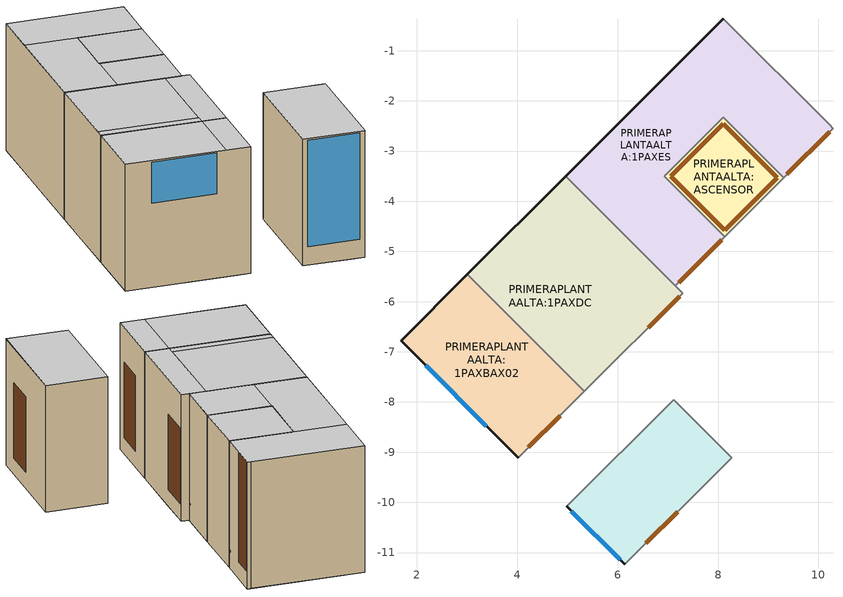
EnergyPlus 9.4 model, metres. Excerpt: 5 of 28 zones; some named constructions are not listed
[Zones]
PRIMERAPLANTAALTA:1PAXES
 floor to PLANTABAJA:PBXESX01 (02.Porcelanato/2cm-Aire/15cm-Gypsum/1.5cm_Reversed_Rev): 7.22,-5.62 6.01,-4.42 6.93,-3.5 8.13,-4.7 z3.45; 6.01,-4.42 5.03,-3.43 7.12,-1.34 8.1,-2.32 z3.45
 floor to PLANTABAJA:PBXBOX01 (Project semi-exposed ceiling_Rev): 8.55,-2.77 7.12,-1.34 8.08,-0.38 9.52,-1.81 z3.45
 floor to PLANTABAJA:PBXBAX01 (Project semi-exposed ceiling_Rev): 10.27,-2.56 8.08,-0.38 8.1,-0.36 10.29,-2.55 z3.45
 floor to PLANTABAJA:PBXSEX01 (Project semi-exposed ceiling_Rev): 9.31,-3.53 8.55,-2.77 9.52,-1.81 10.27,-2.56 z3.45
 floor to PLANTABAJA:PBXOFX01 (Project semi-exposed ceiling_Rev): 7.15,-5.69 4.96,-3.5 5.03,-3.43 7.22,-5.62 z3.45
 wall outside (01.WA.ENL1.5-BLO15-EMP1.5): 8.1,-0.36 4.96,-3.5 z3.45:6.9
 wall to PRIMERAPLANTAALTA:1PAXDC (01. Gypsum/1.5cm-Bloque/15cm-Gysum/1.5cm_Rev): 4.96,-3.5 7.15,-5.69 z3.45:6.9
 wall to PRIMERAPLANTAALTA:ASCENSOR (01. Gypsum/1.5cm-Bloque/15cm-Gysum/1.5cm): 8.13,-4.7 6.93,-3.5 8.1,-2.32 9.31,-3.53 z3.45:6.9
 wall to PRIMERAPLANTAALTA:1PAXPAS (01. Gypsum/1.5cm-Bloque/15cm-Gysum/1.5cm_Rev): 9.31,-3.53 10.29,-2.55 10.22,-2.48 / 7.15,-5.69 8.13,-4.7 z3.45:6.9
 wall to PRIMERAPLANTAALTA:1PAXSR (01. Gypsum/1.5cm-Bloque/15cm-Gysum/1.5cm_Rev): 10.22,-2.48 8.1,-0.36 z3.45:6.9
 door inside (IRTSurface): 9.37,-3.46 10.23,-2.61 / 7.22,-5.62 8.07,-4.77 z3.91:6.9
 ceiling to SEGUNDAPLANTAALTA:2PAXES (02.Porcelanato/2cm-Aire/15cm-Gypsum/1.5cm_Reversed): 7.15,-5.69 8.13,-4.7 6.93,-3.5 5.95,-4.48 z6.9; 5.95,-4.48 8.1,-2.32 7.12,-1.34 4.96,-3.5 z6.9; 9.31,-3.53 10.29,-2.55 8.1,-0.36 7.12,-1.34 z6.9
PRIMERAPLANTAALTA:ASCENSOR
 floor to PLANTABAJA:ASCENSOR (02.Porcelanato/2cm-Aire/15cm-Gypsum/1.5cm_Reversed_Rev): 8.13,-4.7 6.93,-3.5 8.1,-2.32 9.31,-3.53 z3.45
 wall to PRIMERAPLANTAALTA:1PAXPAS (01. Gypsum/1.5cm-Bloque/15cm-Gysum/1.5cm_Rev): 8.13,-4.7 9.31,-3.53 z3.45:6.9
 door inside (IRTSurface): 8.13,-4.58 7.06,-3.5 8.1,-2.45 9.18,-3.53 z3.45
 ceiling to SEGUNDAPLANTAALTA:ASCENSOR (02.Porcelanato/2cm-Aire/15cm-Gypsum/1.5cm_Reversed): 8.13,-4.7 9.31,-3.53 8.1,-2.32 6.93,-3.5 z6.9
PRIMERAPLANTAALTA:1PAXBAX01
 floor to PLANTABAJA:PBXOFX03 (02.Porcelanato/2cm-Aire/15cm-Gypsum/1.5cm_Reversed_Rev): 6.14,-11.24 5.82,-10.92 7.95,-8.79 8.27,-9.11 z3.45
 floor to PLANTABAJA:PBXOFX02 (02.Porcelanato/2cm-Aire/15cm-Gypsum/1.5cm_Reversed_Rev): 5.82,-10.92 4.98,-10.08 7.11,-7.95 7.95,-8.79 z3.45
 wall outside (01.WA.ENL1.5-BLO15-EMP1.5): 4.98,-10.08 6.14,-11.24 z3.45:6.9
 wall to PRIMERAPLANTAALTA:1PAXPAS (01. Gypsum/1.5cm-Bloque/15cm-Gysum/1.5cm_Rev): 8.27,-9.11 7.11,-7.95 4.98,-10.08 z3.45:6.9
 wall to PRIMERAPLANTAALTA:1PAXOFX01 (01. Gypsum/1.5cm-Bloque/15cm-Gysum/1.5cm_Rev): 6.14,-11.24 8.27,-9.11 z3.45:6.9
 window (01.Vidrio Claro 6mm - 1002): 5.08,-10.17 6.05,-11.14 z3.96:6.86
 door inside (01.Madera/MDF/2cm): 6.56,-10.82 7.19,-10.18 z3.89:5.95
 ceiling to SEGUNDAPLANTAALTA:2PAXSUM (02.Porcelanato/2cm-Aire/15cm-Gypsum/1.5cm_Reversed): 6.14,-11.24 8.27,-9.11 7.11,-7.95 4.98,-10.08 z6.9
PRIMERAPLANTAALTA:1PAXDC
 floor to PLANTABAJA:PBXOFX02 (02.Porcelanato/2cm-Aire/15cm-Gypsum/1.5cm_Reversed_Rev): 5.34,-7.79 5.09,-7.54 6.31,-6.32 6.56,-6.57 z3.45
 floor to PLANTABAJA:PBXOFX01 (02.Porcelanato/2cm-Aire/15cm-Gypsum/1.5cm_Reversed_Rev): 5.09,-7.54 3,-5.46 4.22,-4.24 6.31,-6.32 z3.45; 6.56,-6.57 4.22,-4.24 4.96,-3.5 7.3,-5.83 z3.45
 wall outside (01.WA.ENL1.5-BLO15-EMP1.5): 4.96,-3.5 3,-5.46 z3.45:6.9
 wall to PRIMERAPLANTAALTA:1PAXBAX02 (01. Gypsum/1.5cm-Bloque/15cm-Gysum/1.5cm): 3,-5.46 5.34,-7.79 z3.45:6.9
 wall to PRIMERAPLANTAALTA:1PAXPAS (01. Gypsum/1.5cm-Bloque/15cm-Gysum/1.5cm): 5.34,-7.79 7.3,-5.83 7.15,-5.69 z3.45:6.9
 door inside (01.Madera/MDF/2cm): 6.61,-6.52 7.23,-5.9 z3.89:5.95
 ceiling to SEGUNDAPLANTAALTA:2PAXBAX01 (02.Porcelanato/2cm-Aire/15cm-Gypsum/1.5cm_Reversed): 4.88,-7.33 5.04,-7.17 3.16,-5.3 3,-5.46 z6.9
 ceiling to SEGUNDAPLANTAALTA:2PAXCAF (02.Porcelanato/2cm-Aire/15cm-Gypsum/1.5cm_Reversed): 5.04,-7.17 6.84,-5.38 4.96,-3.5 3.16,-5.3 z6.9
 ceiling to SEGUNDAPLANTAALTA:2PAXSUM (02.Porcelanato/2cm-Aire/15cm-Gypsum/1.5cm_Reversed): 5.34,-7.79 7.3,-5.83 6.84,-5.38 4.88,-7.33 z6.9
PRIMERAPLANTAALTA:1PAXBAX02
 floor to PLANTABAJA:PBXOFX02 (02.Porcelanato/2cm-Aire/15cm-Gypsum/1.5cm_Reversed_Rev): 4.02,-9.11 3.77,-8.87 5.09,-7.54 5.34,-7.79 z3.45
 floor to PLANTABAJA:PBXOFX01 (02.Porcelanato/2cm-Aire/15cm-Gypsum/1.5cm_Reversed_Rev): 3.77,-8.87 1.68,-6.78 3,-5.46 5.09,-7.54 z3.45
 wall outside (01.WA.ENL1.5-BLO15-EMP1.5): 3,-5.46 1.68,-6.78 4.02,-9.11 z3.45:6.9
 wall to PRIMERAPLANTAALTA:1PAXPAS (01. Gypsum/1.5cm-Bloque/15cm-Gysum/1.5cm_Rev): 4.02,-9.11 5.34,-7.79 z3.45:6.9
 window (01.Vidrio Claro 6mm - 1002): 2.17,-7.27 3.38,-8.48 z5.74:6.86
 door inside (01.Madera/MDF/2cm_Rev): 4.22,-8.91 4.86,-8.27 z3.89:5.95
 ceiling to SEGUNDAPLANTAALTA:2PAXBAX01 (02.Porcelanato/2cm-Aire/15cm-Gypsum/1.5cm_Reversed): 3.56,-8.66 4.88,-7.33 3,-5.46 1.68,-6.78 z6.9
 ceiling to SEGUNDAPLANTAALTA:2PAXSUM (02.Porcelanato/2cm-Aire/15cm-Gypsum/1.5cm_Reversed): 4.02,-9.11 5.34,-7.79 4.88,-7.33 3.56,-8.66 z6.9
[Schedule:Compact]
On 24/7: Any Number, Through: 12/31, For: AllDays, Until: 24:00, 1
20001: Any Number, Through: 12/31, For: Weekdays Weekends SummerDesignDays, Until: 24:00, 0, For: WinterDesignDays, Until: 24:00, 0, For: AllOtherDays, Until: 24:00, 0
20002: Any Number, Through: 12/31, For: Weekdays Weekends SummerDesignDays, Until: 24:00, 24, For: WinterDesignDays, Until: 24:00, 0, For: AllOtherDays, Until: 24:00, 24
20004: Any Number, Through: 12/31, For: Weekdays Weekends SummerDesignDays, Until: 24:00, 18, For: WinterDesignDays, Until: 24:00, 0, For: AllOtherDays, Until: 24:00, 18
[AirflowNetwork:MultiZone:Surface:Crack] Reference crack conditions=Reference Crack Conditions
Name | Crack | Flow coeff (kg/s @ 1Pa) | Flow exponent
 | PRIMERAPLANTAALTA:1PAXDC_Ceiling_1_0_0 | .00054 | .7
 | PRIMERAPLANTAALTA:1PAXDC_Ceiling_1_1_0 | .0060789 | .7
 | PRIMERAPLANTAALTA:1PAXDC_Ceiling_1_2_0 | .001608 | .7
 | PRIMERAPLANTAALTA:1PAXDC_Partition_2_0_0 | .0320333 | .75
 | PRIMERAPLANTAALTA:1PAXDC_Wall_3_0_0 | .0009556 | .7
 | PRIMERAPLANTAALTA:1PAXDC_Partition_4_0_0 | .034155 | .75
 | PRIMERAPLANTAALTA:1PAXDC_Partition_5_0_0 | .0232085 | .75
 | PRIMERAPLANTAALTA:1PAXDC_Partition_6_0_0 | .0021217 | .75
 | PRIMERAPLANTAALTA:1PAXES_Ceiling_1_0_0 | .002133 | .7
 | PRIMERAPLANTAALTA:1PAXES_Ceiling_1_0_1 | .0038155 | .7
 | PRIMERAPLANTAALTA:1PAXES_Ceiling_1_0_2 | .0038718 | .7
 | PRIMERAPLANTAALTA:1PAXES_Partition_2_0_0 | .0176468 | .75
 | PRIMERAPLANTAALTA:1PAXES_Partition_3_0_0 | .017181 | .75
 | PRIMERAPLANTAALTA:1PAXES_Partition_4_0_0 | .0176468 | .75
 | PRIMERAPLANTAALTA:1PAXES_Partition_5_0_0 | .0035647 | .75
 | PRIMERAPLANTAALTA:1PAXES_Partition_6_0_0 | .0009832 | .75
 | PRIMERAPLANTAALTA:1PAXES_Partition_7_0_0 | .03105 | .75
 | PRIMERAPLANTAALTA:1PAXES_Wall_8_0_0 | .0015318 | .7
 | PRIMERAPLANTAALTA:1PAXES_Partition_10_0_0 | .0035647 | .75
 | PRIMERAPLANTAALTA:ASCENSOR_Ceiling_1_0_0 | .0025473 | .7
 | PRIMERAPLANTAALTA:ASCENSOR_Partition_5_0_0 | .017181 | .75
 | PRIMERAPLANTAALTA:1PAXBAX02_Ceiling_1_0_0 | .0044684 | .7
 | PRIMERAPLANTAALTA:1PAXBAX02_Ceiling_1_1_0 | .0010855 | .7
 | PRIMERAPLANTAALTA:1PAXBAX02_Wall_3_0_0 | .0006451 | .7
 | PRIMERAPLANTAALTA:1PAXBAX02_Wall_4_0_0 | .000947 | .7
 | PRIMERAPLANTAALTA:1PAXBAX01_Ceiling_1_0_0 | .0044292 | .7
 | PRIMERAPLANTAALTA:1PAXBAX01_Wall_4_0_0 | .0001663 | .7
 | PRIMERAPLANTAALTA:1PAXBAX01_Partition_5_0_0 | .0255996 | .75
[AirflowNetwork:MultiZone:Zone] Ventilation Control Mode=Temperature; Venting Availability Schedule=20001
Name | Vent Temperature Schedule
PRIMERAPLANTAALTA:1PAXDC | 20004
PRIMERAPLANTAALTA:1PAXES; PRIMERAPLANTAALTA:ASCENSOR; PRIMERAPLANTAALTA:1PAXBAX02; PRIMERAPLANTAALTA:1PAXBAX01 | 20002
[AirflowNetwork:MultiZone:Surface]
PRIMERAPLANTAALTA:1PAXDC_Ceiling_1_0_0: Leakage Component=PRIMERAPLANTAALTA:1PAXDC_Ceiling_1_0_0; Crack Actual Value (dimensionless)=1
PRIMERAPLANTAALTA:1PAXDC_Ceiling_1_1_0: Leakage Component=PRIMERAPLANTAALTA:1PAXDC_Ceiling_1_1_0; Crack Actual Value (dimensionless)=1
PRIMERAPLANTAALTA:1PAXDC_Ceiling_1_2_0: Leakage Component=PRIMERAPLANTAALTA:1PAXDC_Ceiling_1_2_0; Crack Actual Value (dimensionless)=1
PRIMERAPLANTAALTA:1PAXDC_Partition_2_0_0: Leakage Component=PRIMERAPLANTAALTA:1PAXDC_Partition_2_0_0; Crack Actual Value (dimensionless)=1
PRIMERAPLANTAALTA:1PAXDC_Wall_3_0_0: Leakage Component=PRIMERAPLANTAALTA:1PAXDC_Wall_3_0_0; Crack Actual Value (dimensionless)=1
PRIMERAPLANTAALTA:1PAXDC_Partition_4_0_0: Leakage Component=PRIMERAPLANTAALTA:1PAXDC_Partition_4_0_0; Crack Actual Value (dimensionless)=1
PRIMERAPLANTAALTA:1PAXDC_Partition_5_0_0: Leakage Component=PRIMERAPLANTAALTA:1PAXDC_Partition_5_0_0; Crack Actual Value (dimensionless)=1
PRIMERAPLANTAALTA:1PAXDC_Partition_5_0_0_0_0_0_Door: Leakage Component=PRIMERAPLANTAALTA:1PAXDC_Partition_5_0_0_0_0_0_Door; Crack Actual Value or Window Open Factor for Ventilation (dimensionless)=1; Ventilation control mode=Constant; Venting Availability Schedule=On 24/7
PRIMERAPLANTAALTA:1PAXDC_Partition_6_0_0: Leakage Component=PRIMERAPLANTAALTA:1PAXDC_Partition_6_0_0; Crack Actual Value (dimensionless)=1
PRIMERAPLANTAALTA:1PAXES_Ceiling_1_0_0: Leakage Component=PRIMERAPLANTAALTA:1PAXES_Ceiling_1_0_0; Crack Actual Value (dimensionless)=1
PRIMERAPLANTAALTA:1PAXES_Ceiling_1_0_1: Leakage Component=PRIMERAPLANTAALTA:1PAXES_Ceiling_1_0_1; Crack Actual Value (dimensionless)=1
PRIMERAPLANTAALTA:1PAXES_Ceiling_1_0_2: Leakage Component=PRIMERAPLANTAALTA:1PAXES_Ceiling_1_0_2; Crack Actual Value (dimensionless)=1
PRIMERAPLANTAALTA:1PAXES_Partition_2_0_0: Leakage Component=PRIMERAPLANTAALTA:1PAXES_Partition_2_0_0; Crack Actual Value (dimensionless)=1
PRIMERAPLANTAALTA:1PAXES_Partition_3_0_0: Leakage Component=PRIMERAPLANTAALTA:1PAXES_Partition_3_0_0; Crack Actual Value (dimensionless)=1
PRIMERAPLANTAALTA:1PAXES_Partition_4_0_0: Leakage Component=PRIMERAPLANTAALTA:1PAXES_Partition_4_0_0; Crack Actual Value (dimensionless)=1
PRIMERAPLANTAALTA:1PAXES_Partition_5_0_0: Leakage Component=PRIMERAPLANTAALTA:1PAXES_Partition_5_0_0; Crack Actual Value (dimensionless)=1
PRIMERAPLANTAALTA:1PAXES_Partition_6_0_0: Leakage Component=PRIMERAPLANTAALTA:1PAXES_Partition_6_0_0; Crack Actual Value (dimensionless)=1
PRIMERAPLANTAALTA:1PAXES_Partition_7_0_0: Leakage Component=PRIMERAPLANTAALTA:1PAXES_Partition_7_0_0; Crack Actual Value (dimensionless)=1
PRIMERAPLANTAALTA:1PAXES_Wall_8_0_0: Leakage Component=PRIMERAPLANTAALTA:1PAXES_Wall_8_0_0; Crack Actual Value (dimensionless)=1
PRIMERAPLANTAALTA:1PAXES_Partition_10_0_0: Leakage Component=PRIMERAPLANTAALTA:1PAXES_Partition_10_0_0; Crack Actual Value (dimensionless)=1
PRIMERAPLANTAALTA:ASCENSOR_Ceiling_1_0_0: Leakage Component=PRIMERAPLANTAALTA:ASCENSOR_Ceiling_1_0_0; Crack Actual Value (dimensionless)=1
PRIMERAPLANTAALTA:ASCENSOR_Partition_5_0_0: Leakage Component=PRIMERAPLANTAALTA:ASCENSOR_Partition_5_0_0; Crack Actual Value (dimensionless)=1
PRIMERAPLANTAALTA:1PAXBAX02_Ceiling_1_0_0: Leakage Component=PRIMERAPLANTAALTA:1PAXBAX02_Ceiling_1_0_0; Crack Actual Value (dimensionless)=1
PRIMERAPLANTAALTA:1PAXBAX02_Ceiling_1_1_0: Leakage Component=PRIMERAPLANTAALTA:1PAXBAX02_Ceiling_1_1_0; Crack Actual Value (dimensionless)=1
PRIMERAPLANTAALTA:1PAXBAX02_Wall_3_0_0: Leakage Component=PRIMERAPLANTAALTA:1PAXBAX02_Wall_3_0_0; Crack Actual Value (dimensionless)=1
PRIMERAPLANTAALTA:1PAXBAX02_Wall_4_0_0: Leakage Component=PRIMERAPLANTAALTA:1PAXBAX02_Wall_4_0_0; Crack Actual Value (dimensionless)=1
PRIMERAPLANTAALTA:1PAXBAX02_Wall_4_0_0_0_0_0_Win: Leakage Component=PRIMERAPLANTAALTA:1PAXBAX02_Wall_4_0_0_0_0_0_Win; Crack Actual Value or Window Open Factor for Ventilation (dimensionless)=1; Ventilation control mode=NoVent
PRIMERAPLANTAALTA:1PAXBAX01_Ceiling_1_0_0: Leakage Component=PRIMERAPLANTAALTA:1PAXBAX01_Ceiling_1_0_0; Crack Actual Value (dimensionless)=1
PRIMERAPLANTAALTA:1PAXBAX01_Wall_4_0_0: Leakage Component=PRIMERAPLANTAALTA:1PAXBAX01_Wall_4_0_0; Crack Actual Value (dimensionless)=1
PRIMERAPLANTAALTA:1PAXBAX01_Wall_4_0_0_0_0_0_Win: Leakage Component=PRIMERAPLANTAALTA:1PAXBAX01_Wall_4_0_0_0_0_0_Win; Crack Actual Value or Window Open Factor for Ventilation (dimensionless)=1; Ventilation control mode=NoVent
PRIMERAPLANTAALTA:1PAXBAX01_Partition_5_0_0: Leakage Component=PRIMERAPLANTAALTA:1PAXBAX01_Partition_5_0_0; Crack Actual Value (dimensionless)=1
[AirflowNetwork:MultiZone:ExternalNode]
Name | External Node Height | Wind Pressure Coefficient Values Object
PRIMERAPLANTAALTA:1PAXDC_Wall_3_0_0 | 6.9 | PRIMERAPLANTAALTA:1PAXDC_Wall_3_0_0
PRIMERAPLANTAALTA:1PAXES_Wall_8_0_0 | 6.9 | PRIMERAPLANTAALTA:1PAXES_Wall_8_0_0
PRIMERAPLANTAALTA:1PAXBAX02_Wall_3_0_0 | 6.9 | PRIMERAPLANTAALTA:1PAXBAX02_Wall_3_0_0
PRIMERAPLANTAALTA:1PAXBAX02_Wall_4_0_0 | 6.9 | PRIMERAPLANTAALTA:1PAXBAX02_Wall_4_0_0
PRIMERAPLANTAALTA:1PAXBAX02_Wall_4_0_0_0_0_0_Win | 8.4 | PRIMERAPLANTAALTA:1PAXBAX02_Wall_4_0_0_0_0_0_Win
PRIMERAPLANTAALTA:1PAXBAX01_Wall_4_0_0 | 6.9 | PRIMERAPLANTAALTA:1PAXBAX01_Wall_4_0_0
PRIMERAPLANTAALTA:1PAXBAX01_Wall_4_0_0_0_0_0_Win | 7.21 | PRIMERAPLANTAALTA:1PAXBAX01_Wall_4_0_0_0_0_0_Win
[AirflowNetwork:MultiZone:WindPressureCoefficientValues] CP Array=Cp Data; Wind direction #3 (deg)=-.35; Wind direction #7 (deg)=.1
Name | Wind direction #1 (deg) | Wind direction #2 (deg) | Wind direction #4 (deg) | Wind direction #5 (deg) | Wind direction #6 (deg) | Wind direction #8 (deg)
PRIMERAPLANTAALTA:1PAXDC_Wall_3_0_0; PRIMERAPLANTAALTA:1PAXES_Wall_8_0_0; PRIMERAPLANTAALTA:1PAXBAX02_Wall_3_0_0 | .1 | -.3 | -.2 | -.35 | -.3 | .4
PRIMERAPLANTAALTA:1PAXBAX02_Wall_4_0_0; PRIMERAPLANTAALTA:1PAXBAX02_Wall_4_0_0_0_0_0_Win; PRIMERAPLANTAALTA:1PAXBAX01_Wall_4_0_0; PRIMERAPLANTAALTA:1PAXBAX01_Wall_4_0_0_0_0_0_Win | -.35 | -.2 | -.3 | .1 | .4 | -.3
[AirflowNetwork:MultiZone:Component:DetailedOpening] Type of large vertical opening (LVO)=NonPivoted; Extra crack length for LVO type 1 with multiple openable parts (m)=0; Number of Opening Factor Values=2; Opening factor #1 (dimensionless)=0; Discharge coefficient for opening factor #1 (dimensionless)=.65; Width factor for opening factor #1 (dimensionless)=0; Start height factor for opening factor #1 (dimensionless)=0; Opening factor #2 (dimensionless)=1; Discharge coefficient for Opening factor #2 (dimensionless)=.65; Height factor for Opening factor #2 (dimensionless)=1; Start height factor for Opening factor #2 (dimensionless)=0; Opening factor #3 (dimensionless)=0; Discharge coefficient for Opening factor #3 (dimensionless)=0; Width factor for Opening factor #3 (dimensionless)=0; Height factor for Opening factor #3 (dimensionless)=0; Start height factor for Opening factor #3 (dimensionless)=0; Opening factor #4 (dimensionless)=0; Discharge coefficient for Opening factor #4 (dimensionless)=0; Width factor for Opening factor #4 (dimensionless)=0; Height factor for Opening factor #4 (dimensionless)=0; Start height factor for Opening factor #4 (dimensionless)=0
Name | Air Mass Flow Coefficient When Window or Door Is Closed (kg/s @ 1Pa per m crack) | Air Mass Flow Exponent When Window or Door Is Closed (dimensionless) | Height factor for opening factor #1 (dimensionless) | Width factor for Opening factor #2 (dimensionless)
PRIMERAPLANTAALTA:1PAXDC_Partition_5_0_0_0_0_0_Door; PRIMERAPLANTAALTA:1PAXBAX01_Partition_5_0_0_0_0_0_Door | .02 | .6 | 1 | .025
PRIMERAPLANTAALTA:1PAXES_Partition_5_0_0_0_0_0_Hole; PRIMERAPLANTAALTA:1PAXES_Partition_10_0_0_0_0_0_Hole | 1e-08 | 1 | 1 | 1
PRIMERAPLANTAALTA:1PAXBAX02_Wall_4_0_0_0_0_0_Win; PRIMERAPLANTAALTA:1PAXBAX01_Wall_4_0_0_0_0_0_Win | .00014 | .65 | 0 | 1e-08
